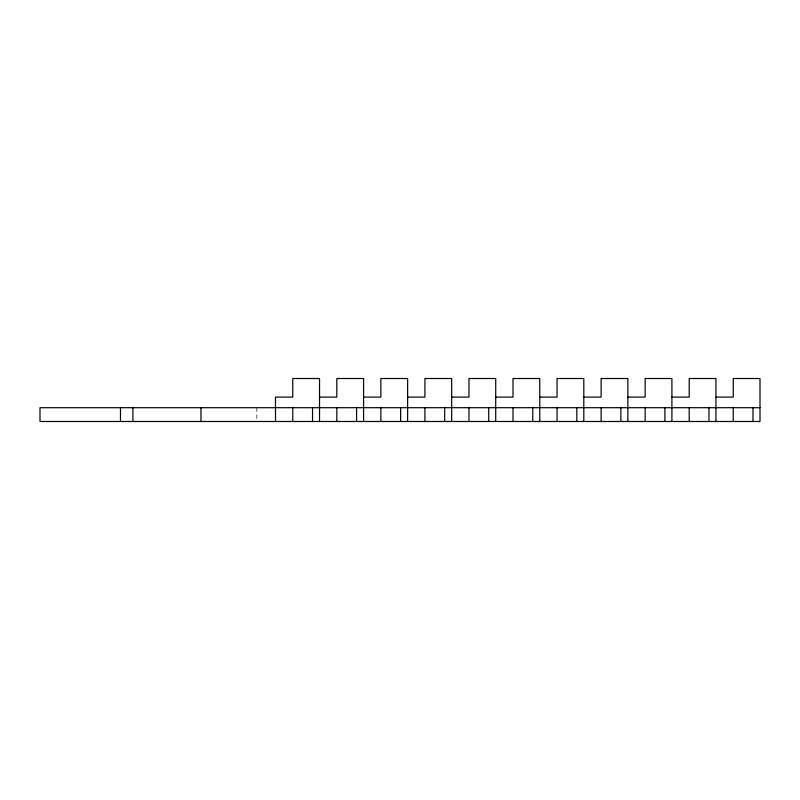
<?xml version="1.0" encoding="UTF-8"?>
<svg xmlns="http://www.w3.org/2000/svg" width="800" height="800" viewBox="0 0 800 800"><rect width="100%" height="100%" fill="white"/><g stroke="black" fill="none" stroke-linecap="round" stroke-linejoin="round"><path stroke-width="0.6" stroke-dasharray="4 3" d="M256.82 407.7L256.82 420.34"/><path stroke-width="1.2" d="M319.53 397.1L336.82 397.1L336.82 378.51L363.58 378.51L363.58 421.49M363.58 397.1L380.87 397.1L380.87 378.51L407.63 378.51L407.63 421.49M407.63 397.1L424.92 397.1L424.92 378.51L451.67 378.51L451.67 421.49M451.67 397.1L468.97 397.1L468.97 378.51L495.72 378.51L495.72 421.49M495.72 397.1L513.01 397.1L513.01 378.51L539.77 378.51L539.77 421.49M539.77 397.1L557.06 397.1L557.06 378.51L583.81 378.51L583.81 421.49M583.81 397.1L601.11 397.1L601.11 378.51L627.86 378.51L627.86 421.49M627.86 397.1L645.15 397.1L645.15 378.51L671.91 378.51L671.91 421.49M671.91 397.1L689.2 397.1L689.2 378.51L715.95 378.51L715.95 421.49M715.95 397.1L733.25 397.1L733.25 378.51L760 378.51L760 421.49L40 421.49L40 407.7L760 407.7M753 407.7L753 421.49M733.25 407.7L733.25 421.49M708.96 407.7L708.96 421.49M689.2 407.7L689.2 421.49M664.91 407.7L664.91 421.49M645.15 407.7L645.15 421.49M620.86 407.7L620.86 421.49M601.11 407.7L601.11 421.49M576.82 407.7L576.82 421.49M557.06 407.7L557.06 421.49M532.77 407.7L532.77 421.49M513.01 407.7L513.01 421.49M488.72 407.7L488.72 421.49M468.97 407.7L468.97 421.49M444.68 407.7L444.68 421.49M424.92 407.7L424.92 421.49M400.63 407.7L400.63 421.49M380.87 407.7L380.87 421.49M356.58 407.7L356.58 421.49M336.82 407.7L336.82 421.49M319.53 421.49L319.53 378.51L292.78 378.51L292.78 397.1L275.49 397.1L275.49 421.49M312.54 407.7L312.54 421.49M292.78 407.7L292.78 421.49M200.96 407.7L200.96 421.49M132.91 407.7L132.91 421.49M120.48 407.7L120.48 421.49"/></g></svg>
